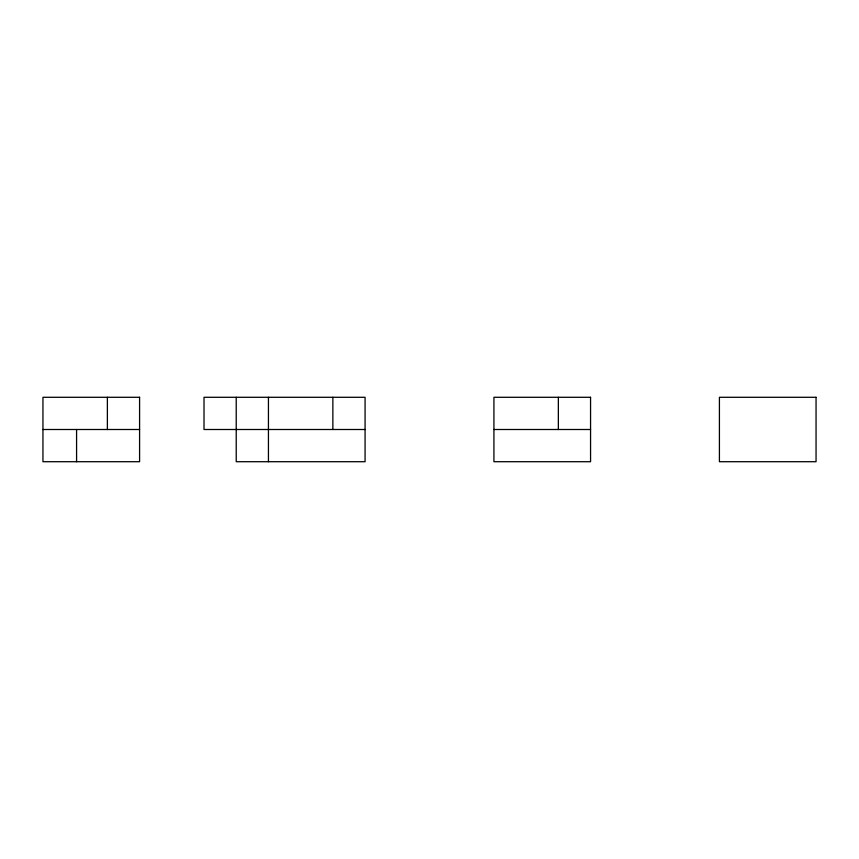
<?xml version="1.0" encoding="UTF-8"?>
<svg xmlns="http://www.w3.org/2000/svg" width="859" height="859" viewBox="0 0 859 859"><rect width="100%" height="100%" fill="white"/><g stroke="black" fill="none" stroke-linecap="round" stroke-linejoin="round"><path stroke-width="1.29" d="M42.95 429.5L139.588 429.5M365.075 429.5L204.012 429.5L204.012 397.287L365.075 397.287L365.075 461.712L236.225 461.712L236.225 397.287M493.925 429.5L590.562 429.5M558.35 397.287L558.35 429.5M332.863 397.287L332.863 429.5M268.438 397.287L268.438 461.712M107.375 397.287L107.375 429.5M76.58 429.5L76.58 461.712M139.588 397.287L42.95 397.287L42.95 461.712L139.588 461.712L139.588 397.287M590.562 397.287L493.925 397.287L493.925 461.712L590.562 461.712L590.562 397.287M816.05 397.287L719.413 397.287L719.413 461.712L816.05 461.712L816.05 397.287"/></g></svg>
